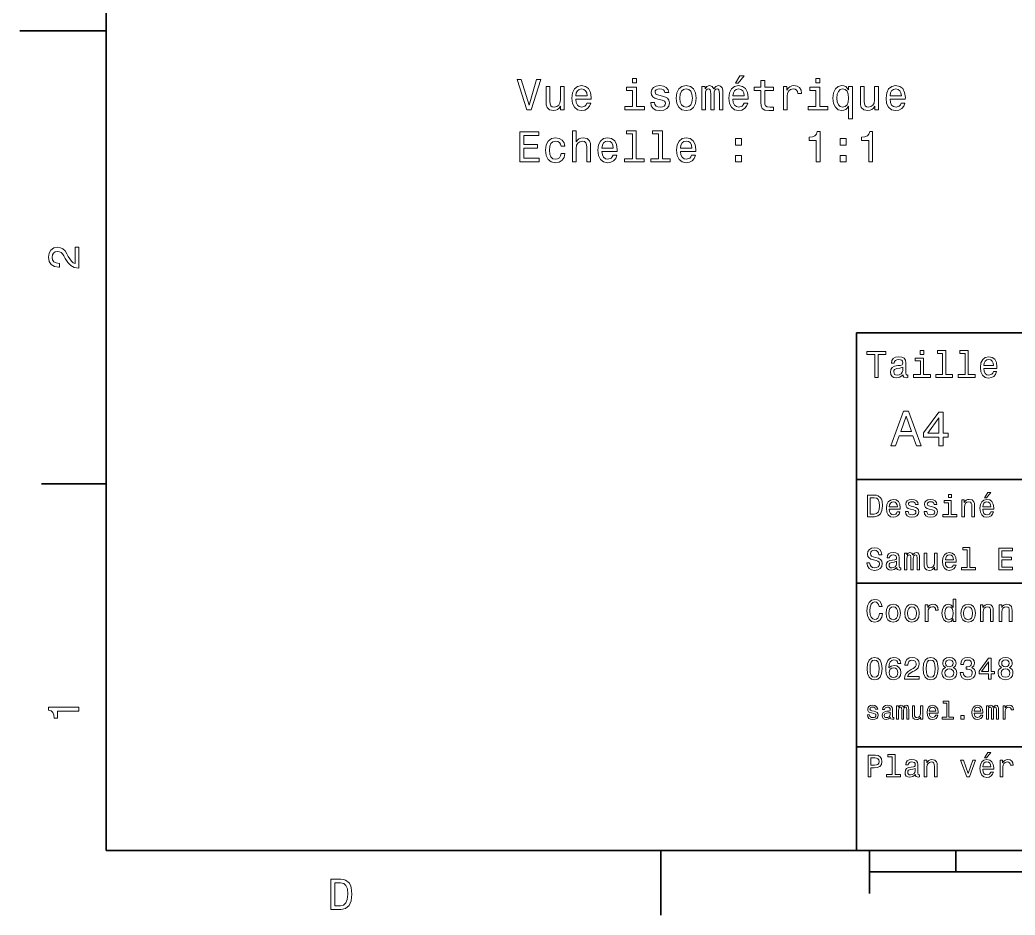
# Model space of a CAD drawing. Extents: x 0 to 297, y 0 to 210.
# Drawn here: x 0 to 115.4, y 2.5 to 106.3 of the extents above; entities that cross this region are included whole.
import ezdxf

# ---------------------------------------------------------------- set-up
doc = ezdxf.new("R2010")
doc.units = 0

msp = doc.modelspace()

# ---------------------------------------------------------------- linework, layer by layer
at = {"color": 7, "lineweight": 35}
for p, q in [((10, 200), (10, 10)), ((97, 10), (97, 70)), ((97, 70), (287, 70)), ((97, 53), (162, 53)), ((97, 41), (162, 41)), ((97, 22), (162, 22)), ((10, 10), (287, 10)), ((97, 10), (287, 10)), ((98.5, 7.5), (198.5, 7.5))]:
    msp.add_line(p, q, dxfattribs=at)
at = {"color": 7, "lineweight": 35, "ltscale": 0.25}
msp.add_line((10, 105), (0, 105), dxfattribs=at)
at = {"color": 7, "lineweight": 35, "ltscale": 0.1875}
for p, q in [((10, 52.5), (2.5, 52.5)), ((74.300003, 10), (74.300003, 2.5))]:
    msp.add_line(p, q, dxfattribs=at)
at = {"color": 7, "lineweight": 35, "ltscale": 0.125}
msp.add_line((98.5, 10), (98.5, 5), dxfattribs=at)
at = {"color": 7, "lineweight": 35, "ltscale": 0.0625}
msp.add_line((108.5, 10), (108.5, 7.5), dxfattribs=at)
at = {"color": 7, "lineweight": 13}
for points in [[(59.902119, 99.372528), (59.024597, 96.391983), (58.121857, 99.372528), (57.64275, 99.372528), (58.772434, 95.867485), (59.276756, 95.867485), (60.381226, 99.372528)], [(71.496498, 99.488525), (71.027481, 99.488525), (71.027481, 98.9842), (71.496498, 98.9842)], [(82.964798, 98.943855), (83.262344, 98.943855), (83.963356, 99.801201), (83.469116, 99.801201)], [(85.899956, 98.106682), (85.899956, 96.750053), (85.930214, 96.311287), (86.071426, 96.008698), (86.353844, 95.832184), (86.832954, 95.771667), (87.357452, 95.796883), (87.357452, 96.180168), (86.974167, 96.149902), (86.626183, 96.190254), (86.439583, 96.31633), (86.358887, 96.528145), (86.343758, 96.825699), (86.343758, 98.106682), (87.357452, 98.106682), (87.357452, 98.484917), (86.343758, 98.484917), (86.343758, 99.276711), (85.899956, 99.276711), (85.899956, 98.484917), (85.133385, 98.484917), (85.133385, 98.106682)], [(92.748657, 99.488525), (92.279633, 99.488525), (92.279633, 98.9842), (92.748657, 98.9842)], [(63.104568, 98.575699), (62.660763, 98.575699), (62.660763, 97.012299), (62.610329, 96.649185), (62.464077, 96.38694), (62.237133, 96.225555), (61.939583, 96.175125), (61.702549, 96.215469), (61.551254, 96.336502), (61.465519, 96.543274), (61.445347, 96.835785), (61.445347, 98.575699), (61.001541, 98.575699), (61.001541, 96.795441), (61.01667, 96.43737), (61.112492, 96.139816), (61.404999, 95.867485), (61.87402, 95.771667), (62.126183, 95.806969), (62.34304, 95.897743), (62.52964, 96.054085), (62.680935, 96.281029), (62.680935, 95.867485), (63.104568, 95.867485)], [(64.441025, 97.092987), (66.21624, 97.092987), (66.221283, 97.299759), (66.140587, 97.87973), (65.918686, 98.313454), (65.565659, 98.575699), (65.096642, 98.671516), (64.637711, 98.570656), (64.284683, 98.288231), (64.057739, 97.8293), (63.977047, 97.224113), (64.052696, 96.603798), (64.27964, 96.149902), (64.627625, 95.867485), (65.081512, 95.771667), (65.474884, 95.837227), (65.797653, 96.008698), (66.034683, 96.281029), (66.170853, 96.644142), (65.732086, 96.644142), (65.641312, 96.442413), (65.510185, 96.291115), (65.136986, 96.170082), (64.849525, 96.225555), (64.632668, 96.402069), (64.491455, 96.689529), (64.441025, 97.077858)], [(64.441025, 97.466187), (64.496498, 97.814171), (64.632668, 98.071373), (64.839439, 98.227715), (65.111771, 98.283188), (65.379059, 98.227715), (65.585838, 98.071373), (65.711914, 97.814171), (65.757309, 97.466187)], [(71.481369, 96.240685), (71.481369, 98.484917), (70.341599, 98.484917), (70.341599, 98.106682), (71.037567, 98.106682), (71.037567, 96.240685), (70.129784, 96.240685), (70.129784, 95.867485), (72.399239, 95.867485), (72.399239, 96.240685)], [(74.487137, 97.446014), (74.058456, 97.546883), (73.740738, 97.662872), (73.634827, 97.899902), (73.665085, 98.06633), (73.770996, 98.18737), (73.942459, 98.263016), (74.189583, 98.293274), (74.426613, 98.263016), (74.613213, 98.172241), (74.734253, 98.036072), (74.784683, 97.854515), (75.218399, 97.854515), (75.218399, 97.864601), (75.142754, 98.192413), (74.935982, 98.449615), (74.613213, 98.611), (74.189583, 98.671516), (73.76091, 98.611), (73.448227, 98.444572), (73.251541, 98.197456), (73.191025, 97.884773), (73.236412, 97.582184), (73.377625, 97.370369), (73.609612, 97.21907), (73.94751, 97.113159), (74.441742, 96.992126), (74.744339, 96.866043), (74.825027, 96.765182), (74.855286, 96.613884), (74.809898, 96.427284), (74.688858, 96.286072), (74.492172, 96.195297), (74.229927, 96.165039), (73.952553, 96.195297), (73.750824, 96.301201), (73.614655, 96.472672), (73.559174, 96.709702), (73.130501, 96.709702), (73.201111, 96.306244), (73.407883, 96.013741), (73.735687, 95.837227), (74.189583, 95.771667), (74.663643, 95.837227), (75.011627, 96.013741), (75.223442, 96.296158), (75.299088, 96.664314), (75.243614, 96.98204), (75.08728, 97.198898), (74.83007, 97.340111)], [(76.065659, 97.21907), (76.146355, 96.603798), (76.378342, 96.149902), (76.746498, 95.867485), (77.240738, 95.771667), (77.729927, 95.867485), (78.098083, 96.144859), (78.33007, 96.598755), (78.415802, 97.21907), (78.33007, 97.834343), (78.098083, 98.293274), (77.729927, 98.570656), (77.240738, 98.671516), (76.746498, 98.570656), (76.378342, 98.288231), (76.146355, 97.834343)], [(76.519554, 97.224113), (76.564941, 97.678001), (76.706154, 98.005814), (76.933098, 98.207542), (77.240738, 98.278145), (77.543327, 98.207542), (77.770271, 98.010857), (77.911484, 97.678001), (77.961914, 97.224113), (77.911484, 96.765182), (77.770271, 96.432327), (77.543327, 96.230598), (77.240738, 96.165039), (76.933098, 96.230598), (76.706154, 96.432327), (76.564941, 96.765182)], [(79.056297, 95.867485), (79.464798, 95.867485), (79.464798, 97.678001), (79.490013, 97.95034), (79.565666, 98.147026), (79.681656, 98.263016), (79.832954, 98.308411), (79.953995, 98.268059), (80.034683, 98.167198), (80.075027, 97.995728), (80.090157, 97.768784), (80.090157, 95.867485), (80.473442, 95.867485), (80.473442, 97.678001), (80.498657, 97.945297), (80.57431, 98.141983), (80.695343, 98.263016), (80.846642, 98.308411), (80.967682, 98.268059), (81.04837, 98.167198), (81.098801, 97.768784), (81.098801, 95.867485), (81.507309, 95.867485), (81.507309, 97.738525), (81.482086, 98.126854), (81.401398, 98.4244), (81.240013, 98.605957), (80.977768, 98.671516), (80.670128, 98.570656), (80.433098, 98.278145), (80.246498, 98.565613), (79.933823, 98.671516), (79.646355, 98.570656), (79.449669, 98.288231), (79.449669, 98.575699), (79.056297, 98.575699)], [(82.657166, 97.092987), (84.432373, 97.092987), (84.437424, 97.299759), (84.356728, 97.87973), (84.134827, 98.313454), (83.781799, 98.575699), (83.312782, 98.671516), (82.853851, 98.570656), (82.500824, 98.288231), (82.27388, 97.8293), (82.193184, 97.224113), (82.268829, 96.603798), (82.495773, 96.149902), (82.843765, 95.867485), (83.297653, 95.771667), (83.691025, 95.837227), (84.013794, 96.008698), (84.250824, 96.281029), (84.386986, 96.644142), (83.948227, 96.644142), (83.857452, 96.442413), (83.726326, 96.291115), (83.353127, 96.170082), (83.065659, 96.225555), (82.848801, 96.402069), (82.707596, 96.689529), (82.657166, 97.077858)], [(82.657166, 97.466187), (82.712639, 97.814171), (82.848801, 98.071373), (83.055573, 98.227715), (83.327911, 98.283188), (83.5952, 98.227715), (83.801971, 98.071373), (83.928055, 97.814171), (83.973442, 97.466187)], [(88.507301, 95.867485), (88.951111, 95.867485), (88.951111, 97.415756), (88.996498, 97.788956), (89.13266, 98.056244), (89.354568, 98.217628), (89.652115, 98.273102), (89.874023, 98.237801), (90.040443, 98.13694), (90.141312, 97.965469), (90.176613, 97.733482), (90.625458, 97.733482), (90.564941, 98.141983), (90.398514, 98.434486), (90.12114, 98.611), (89.742889, 98.671516), (89.485687, 98.631172), (89.263786, 98.530312), (89.067101, 98.358841), (88.910759, 98.126854), (88.910759, 98.575699), (88.507301, 98.575699)], [(92.733528, 96.240685), (92.733528, 98.484917), (91.593758, 98.484917), (91.593758, 98.106682), (92.289719, 98.106682), (92.289719, 96.240685), (91.381943, 96.240685), (91.381943, 95.867485), (93.651398, 95.867485), (93.651398, 96.240685)], [(96.077187, 98.157112), (95.920845, 98.384056), (95.744339, 98.545441), (95.53756, 98.636215), (95.300529, 98.671516), (94.871857, 98.570656), (94.539001, 98.288231), (94.322144, 97.834343), (94.24649, 97.224113), (94.322144, 96.608841), (94.539001, 96.154945), (94.871857, 95.867485), (95.300529, 95.771667), (95.53756, 95.801926), (95.739288, 95.887657), (95.915802, 96.043999), (96.077187, 96.281029), (96.077187, 94.818497), (96.520996, 94.818497), (96.520996, 98.575699), (96.077187, 98.575699)], [(94.700386, 97.224113), (94.745773, 97.672958), (94.886986, 98.000771), (95.098801, 98.202499), (95.376175, 98.273102), (95.668686, 98.202499), (95.890587, 98.005814), (96.021713, 97.678001), (96.072144, 97.224113), (96.021713, 96.765182), (95.890587, 96.43737), (95.668686, 96.235641), (95.376175, 96.170082), (95.098801, 96.235641), (94.886986, 96.43737), (94.745773, 96.770226)], [(99.536835, 98.575699), (99.093033, 98.575699), (99.093033, 97.012299), (99.042603, 96.649185), (98.896347, 96.38694), (98.669403, 96.225555), (98.371857, 96.175125), (98.134827, 96.215469), (97.983521, 96.336502), (97.897789, 96.543274), (97.877617, 96.835785), (97.877617, 98.575699), (97.433815, 98.575699), (97.433815, 96.795441), (97.448944, 96.43737), (97.544769, 96.139816), (97.837273, 95.867485), (98.30629, 95.771667), (98.558456, 95.806969), (98.775314, 95.897743), (98.961914, 96.054085), (99.113205, 96.281029), (99.113205, 95.867485), (99.536835, 95.867485)], [(100.873291, 97.092987), (102.648514, 97.092987), (102.653549, 97.299759), (102.572861, 97.87973), (102.35096, 98.313454), (101.997932, 98.575699), (101.528915, 98.671516), (101.069977, 98.570656), (100.716949, 98.288231), (100.490005, 97.8293), (100.409317, 97.224113), (100.48497, 96.603798), (100.711914, 96.149902), (101.059891, 95.867485), (101.513779, 95.771667), (101.907158, 95.837227), (102.229919, 96.008698), (102.466949, 96.281029), (102.603119, 96.644142), (102.16436, 96.644142), (102.073578, 96.442413), (101.942459, 96.291115), (101.56926, 96.170082), (101.281799, 96.225555), (101.064941, 96.402069), (100.923721, 96.689529), (100.873291, 97.077858)], [(100.873291, 97.466187), (100.928772, 97.814171), (101.064941, 98.071373), (101.271713, 98.227715), (101.544044, 98.283188), (101.81134, 98.227715), (102.018112, 98.071373), (102.144188, 97.814171), (102.189575, 97.466187)], [(57.965519, 89.820656), (60.18454, 89.820656), (60.18454, 90.244286), (58.429497, 90.244286), (58.429497, 91.429443), (59.992897, 91.429443), (59.992897, 91.84803), (58.429497, 91.84803), (58.429497, 92.897026), (60.144192, 92.897026), (60.144192, 93.320656), (57.965519, 93.320656)], [(62.741455, 91.631172), (63.180214, 91.631172), (63.089439, 92.03463), (62.872578, 92.352356), (62.534683, 92.549042), (62.095921, 92.624687), (61.611771, 92.523827), (61.243614, 92.241402), (61.011627, 91.782471), (60.930935, 91.167198), (61.006584, 90.556969), (61.233528, 90.103073), (61.591599, 89.820656), (62.080791, 89.724838), (62.514511, 89.800484), (62.852406, 90.012299), (63.084393, 90.345154), (63.185257, 90.788956), (62.761627, 90.788956), (62.685978, 90.506538), (62.544769, 90.294716), (62.34304, 90.163597), (62.095921, 90.123253), (61.788284, 90.188812), (61.566383, 90.390541), (61.430214, 90.718353), (61.384827, 91.182327), (61.430214, 91.636215), (61.571426, 91.964027), (61.79837, 92.165756), (62.095921, 92.236359), (62.35817, 92.190971), (62.554855, 92.074982), (62.685978, 91.883339)], [(64.052696, 89.820656), (64.496498, 89.820656), (64.496498, 91.384056), (64.541885, 91.742126), (64.688141, 92.004372), (64.915085, 92.165756), (65.217682, 92.226273), (65.459755, 92.175842), (65.611053, 92.039673), (65.686699, 91.812729), (65.711914, 91.510139), (65.711914, 89.820656), (66.155716, 89.820656), (66.155716, 91.600914), (66.135544, 91.958984), (66.044769, 92.256538), (65.747215, 92.52887), (65.283241, 92.624687), (65.031082, 92.589386), (64.814224, 92.493568), (64.632668, 92.34227), (64.496498, 92.135498), (64.496498, 93.441696), (64.052696, 93.441696)], [(67.477043, 91.046158), (69.252258, 91.046158), (69.257309, 91.25293), (69.176613, 91.832901), (68.954712, 92.266624), (68.601685, 92.52887), (68.132668, 92.624687), (67.673729, 92.523827), (67.320709, 92.241402), (67.093758, 91.782471), (67.013069, 91.177284), (67.088715, 90.556969), (67.315659, 90.103073), (67.663643, 89.820656), (68.117538, 89.724838), (68.51091, 89.790398), (68.833672, 89.961868), (69.070709, 90.2342), (69.206871, 90.597313), (68.768112, 90.597313), (68.677338, 90.395584), (68.546211, 90.244286), (68.173012, 90.123253), (67.885544, 90.178726), (67.668686, 90.35524), (67.527481, 90.6427), (67.477043, 91.031029)], [(71.007309, 93.068497), (71.007309, 90.193855), (70.094482, 90.193855), (70.094482, 89.820656), (72.358887, 89.820656), (72.358887, 90.193855), (71.451111, 90.193855), (71.451111, 93.441696), (70.31134, 93.441696), (70.31134, 93.068497)], [(74.043327, 93.068497), (74.043327, 90.193855), (73.130501, 90.193855), (73.130501, 89.820656), (75.394913, 89.820656), (75.394913, 90.193855), (74.487137, 90.193855), (74.487137, 93.441696), (73.347366, 93.441696), (73.347366, 93.068497)], [(76.585114, 91.046158), (78.360329, 91.046158), (78.365372, 91.25293), (78.284683, 91.832901), (78.062782, 92.266624), (77.709755, 92.52887), (77.240738, 92.624687), (76.781799, 92.523827), (76.428772, 92.241402), (76.201828, 91.782471), (76.12114, 91.177284), (76.196785, 90.556969), (76.423729, 90.103073), (76.771713, 89.820656), (77.225601, 89.724838), (77.618973, 89.790398), (77.941742, 89.961868), (78.178772, 90.2342), (78.314941, 90.597313), (77.876183, 90.597313), (77.7854, 90.395584), (77.654282, 90.244286), (77.281082, 90.123253), (76.993614, 90.178726), (76.776756, 90.35524), (76.635544, 90.6427), (76.585114, 91.031029)], [(82.964798, 91.777428), (83.660767, 91.777428), (83.660767, 92.52887), (82.964798, 92.52887)], [(92.33007, 89.820656), (92.789001, 89.820656), (92.789001, 93.345871), (92.44606, 93.345871), (92.355286, 93.038239), (92.173729, 92.831467), (91.896347, 92.710426), (91.513062, 92.670082), (91.513062, 92.312012), (92.33007, 92.312012)], [(95.108887, 91.777428), (95.804855, 91.777428), (95.804855, 92.52887), (95.108887, 92.52887)], [(98.402115, 89.820656), (98.861046, 89.820656), (98.861046, 93.345871), (98.518112, 93.345871), (98.42733, 93.038239), (98.245773, 92.831467), (97.968399, 92.710426), (97.585114, 92.670082), (97.585114, 92.312012), (98.402115, 92.312012)], [(67.477043, 91.419357), (67.532524, 91.767342), (67.668686, 92.024544), (67.875458, 92.180885), (68.147797, 92.236359), (68.415085, 92.180885), (68.621857, 92.024544), (68.74794, 91.767342), (68.793327, 91.419357)], [(76.585114, 91.419357), (76.640594, 91.767342), (76.776756, 92.024544), (76.983528, 92.180885), (77.255867, 92.236359), (77.523155, 92.180885), (77.729927, 92.024544), (77.85601, 91.767342), (77.901398, 91.419357)], [(82.964798, 89.820656), (83.660767, 89.820656), (83.660767, 90.572098), (82.964798, 90.572098)], [(95.108887, 89.820656), (95.804855, 89.820656), (95.804855, 90.572098), (95.108887, 90.572098)], [(6.833213, 77.519447), (6.833213, 79.925072), (6.399496, 79.925072), (6.399496, 78.023773), (6.162464, 78.129684), (5.965778, 78.311241), (5.607709, 78.871033), (5.456412, 79.168587), (5.239553, 79.501442), (4.987392, 79.738472), (4.689842, 79.874641), (4.351945, 79.925072), (3.928314, 79.839333), (3.595461, 79.602303), (3.383646, 79.239189), (3.307997, 78.770172), (3.393732, 78.286018), (3.630764, 77.91787), (4.009006, 77.680832), (4.508286, 77.600143), (4.578891, 77.600143), (4.578891, 78.059074), (4.538545, 78.059074), (4.195605, 78.104462), (3.943444, 78.240631), (3.782061, 78.457489), (3.726585, 78.744957), (3.777017, 79.03746), (3.903098, 79.254318), (4.099784, 79.395531), (4.346902, 79.445961), (4.578891, 79.41066), (4.775577, 79.314842), (4.947046, 79.153458), (5.098343, 78.931557), (5.259727, 78.634003), (5.572406, 78.139771), (5.90526, 77.791786), (6.308718, 77.585014), (6.818084, 77.519447)], [(99.102303, 64.837173), (99.5, 64.837173), (99.5, 67.47406), (100.407784, 67.47406), (100.407784, 67.837173), (98.190201, 67.837173), (98.190201, 67.47406), (99.102303, 67.47406)], [(102.387611, 65.139771), (102.387611, 65.126801), (102.409225, 64.979828), (102.47406, 64.876076), (102.746399, 64.793945), (102.958214, 64.828529), (102.958214, 65.122475), (102.867432, 65.109505), (102.746399, 65.165703), (102.724785, 65.338615), (102.724785, 66.540344), (102.672913, 66.84726), (102.521614, 67.0634), (102.257927, 67.193085), (101.886169, 67.240631), (101.523056, 67.188759), (101.255043, 67.041786), (101.086456, 66.812675), (101.030258, 66.510086), (101.030258, 66.484146), (101.371758, 66.484146), (101.402016, 66.665703), (101.497116, 66.795387), (101.65274, 66.873199), (101.873199, 66.903458), (102.085014, 66.881844), (102.236313, 66.817001), (102.327087, 66.704605), (102.357346, 66.548988), (102.340057, 66.367432), (102.270897, 66.276657), (102.097984, 66.233429), (101.773773, 66.198845), (101.402016, 66.121033), (101.138329, 65.982704), (100.982712, 65.766571), (100.935158, 65.446686), (100.978386, 65.161385), (101.112389, 64.949562), (101.328529, 64.815559), (101.626801, 64.768013), (102.028816, 64.858788)], [(104.773773, 65.157059), (104.773773, 67.080688), (103.796829, 67.080688), (103.796829, 66.756485), (104.393372, 66.756485), (104.393372, 65.157059), (103.615273, 65.157059), (103.615273, 64.837173), (105.560516, 64.837173), (105.560516, 65.157059)], [(104.786743, 67.940918), (104.384727, 67.940918), (104.384727, 67.508644), (104.786743, 67.508644)], [(106.969742, 67.621033), (106.969742, 65.157059), (106.187317, 65.157059), (106.187317, 64.837173), (108.128242, 64.837173), (108.128242, 65.157059), (107.350143, 65.157059), (107.350143, 67.940918), (106.373199, 67.940918), (106.373199, 67.621033)], [(109.572044, 67.621033), (109.572044, 65.157059), (108.789627, 65.157059), (108.789627, 64.837173), (110.730545, 64.837173), (110.730545, 65.157059), (109.952454, 65.157059), (109.952454, 67.940918), (108.975502, 67.940918), (108.975502, 67.621033)], [(111.750717, 65.887604), (113.272339, 65.887604), (113.276657, 66.064842), (113.207497, 66.561958), (113.017288, 66.933716), (112.714699, 67.158501), (112.312683, 67.240631), (111.919312, 67.154175), (111.616714, 66.912102), (111.422188, 66.51873), (111.353027, 66), (111.41787, 65.4683), (111.612396, 65.079247), (111.91066, 64.837173), (112.299713, 64.755043), (112.636887, 64.811234), (112.913544, 64.958214), (113.116714, 65.191643), (113.233429, 65.502876), (112.857346, 65.502876), (112.779541, 65.329971), (112.667145, 65.200287), (112.34726, 65.096542), (112.100868, 65.144089), (111.914986, 65.295387), (111.793945, 65.541786), (111.750717, 65.874634)], [(102.344383, 65.649857), (102.292511, 65.425072), (102.154182, 65.252159), (101.946686, 65.139771), (101.691643, 65.100861), (101.527374, 65.122475), (101.41066, 65.191643), (101.337173, 65.312675), (101.315559, 65.481262), (101.332855, 65.632561), (101.402016, 65.740631), (101.678673, 65.861671), (102.028816, 65.913544), (102.344383, 66.017288)], [(111.750717, 66.207489), (111.798271, 66.50576), (111.914986, 66.726219), (112.092216, 66.860229), (112.325653, 66.907776), (112.554756, 66.860229), (112.731987, 66.726219), (112.840057, 66.50576), (112.878967, 66.207489)], [(100.982712, 56.9049), (101.51297, 56.9049), (101.933716, 58.080692), (103.530258, 58.080692), (103.951012, 56.9049), (104.492798, 56.9049), (103.028816, 60.910664), (102.440926, 60.910664)], [(102.118156, 58.570606), (102.734871, 60.334293), (103.351585, 58.570606)], [(106.521614, 56.9049), (107.040344, 56.9049), (107.040344, 57.896255), (107.610954, 57.896255), (107.610954, 58.357349), (107.040344, 58.357349), (107.040344, 60.818443), (106.515854, 60.818443), (104.763687, 58.403458), (104.763687, 57.896255), (106.521614, 57.896255)], [(105.247841, 58.357349), (106.521614, 60.149857), (106.521614, 58.357349)], [(99.080688, 51.190563), (98.248558, 51.190563), (98.248558, 48.690563), (99.080688, 48.690563), (99.473343, 48.769814), (99.765129, 49.011169), (99.945244, 49.40382), (100.010086, 49.940563), (99.952446, 50.488113), (99.880402, 50.70425), (99.779541, 50.877163), (99.487755, 51.111313), (99.296829, 51.168949)], [(99.055473, 50.891571), (99.329254, 50.837536), (99.516571, 50.671829), (99.628242, 50.376442), (99.664268, 49.940563), (99.624641, 49.519093), (99.51297, 49.223705), (99.322044, 49.047192), (99.055473, 48.989555), (98.583572, 48.989555), (98.583572, 50.891571)], [(107.992798, 51.27702), (107.657784, 51.27702), (107.657784, 50.916786), (107.992798, 50.916786)], [(111.84726, 50.88797), (112.059799, 50.88797), (112.560516, 51.500362), (112.207489, 51.500362)], [(100.784584, 49.565922), (102.052597, 49.565922), (102.056198, 49.713619), (101.998558, 50.127884), (101.840057, 50.437683), (101.587898, 50.625), (101.252884, 50.693443), (100.925072, 50.621399), (100.672913, 50.41967), (100.510803, 50.091862), (100.453171, 49.659584), (100.507202, 49.216499), (100.669312, 48.892292), (100.91787, 48.690563), (101.242073, 48.62212), (101.523056, 48.668949), (101.753601, 48.791428), (101.922913, 48.98595), (102.020172, 49.245319), (101.706772, 49.245319), (101.64193, 49.101227), (101.548271, 48.993156), (101.2817, 48.9067), (101.07637, 48.946327), (100.921471, 49.072407), (100.820602, 49.27774), (100.784584, 49.555115)], [(100.784584, 49.832493), (100.824211, 50.081055), (100.921471, 50.264771), (101.069168, 50.376442), (101.263687, 50.416069), (101.454613, 50.376442), (101.602303, 50.264771), (101.69236, 50.081055), (101.724785, 49.832493)], [(103.623199, 49.818085), (103.317001, 49.890129), (103.090057, 49.972984), (103.014412, 50.142292), (103.036026, 50.261169), (103.111671, 50.347622), (103.234146, 50.401657), (103.41066, 50.423271), (103.579971, 50.401657), (103.713257, 50.336815), (103.799713, 50.239555), (103.835732, 50.109871), (104.145531, 50.109871), (104.145531, 50.117077), (104.091499, 50.351227), (103.943802, 50.534943), (103.713257, 50.650219), (103.41066, 50.693443), (103.104469, 50.650219), (102.881126, 50.531342), (102.740631, 50.354828), (102.697403, 50.131485), (102.729828, 49.915348), (102.830688, 49.76405), (102.996399, 49.655983), (103.237755, 49.580334), (103.590775, 49.493877), (103.806915, 49.40382), (103.864555, 49.331772), (103.886169, 49.223705), (103.853745, 49.09042), (103.767288, 48.989555), (103.626801, 48.924713), (103.439484, 48.903099), (103.241356, 48.924713), (103.09726, 49.000362), (103, 49.122841), (102.960373, 49.292149), (102.654175, 49.292149), (102.704613, 49.003963), (102.852303, 48.795029), (103.086456, 48.668949), (103.41066, 48.62212), (103.749283, 48.668949), (103.997841, 48.795029), (104.149139, 48.996758), (104.203171, 49.259727), (104.163544, 49.486671), (104.051872, 49.641571), (103.868156, 49.742435)], [(105.791786, 49.818085), (105.485588, 49.890129), (105.258644, 49.972984), (105.182999, 50.142292), (105.204613, 50.261169), (105.280258, 50.347622), (105.40274, 50.401657), (105.579254, 50.423271), (105.748558, 50.401657), (105.881844, 50.336815), (105.9683, 50.239555), (106.004326, 50.109871), (106.314117, 50.109871), (106.314117, 50.117077), (106.260086, 50.351227), (106.112396, 50.534943), (105.881844, 50.650219), (105.579254, 50.693443), (105.273056, 50.650219), (105.049713, 50.531342), (104.909225, 50.354828), (104.865997, 50.131485), (104.898415, 49.915348), (104.999283, 49.76405), (105.164986, 49.655983), (105.406342, 49.580334), (105.759369, 49.493877), (105.975502, 49.40382), (106.033142, 49.331772), (106.054756, 49.223705), (106.022339, 49.09042), (105.935883, 48.989555), (105.795387, 48.924713), (105.60807, 48.903099), (105.409943, 48.924713), (105.265854, 49.000362), (105.168587, 49.122841), (105.12896, 49.292149), (104.822769, 49.292149), (104.873199, 49.003963), (105.020897, 48.795029), (105.255043, 48.668949), (105.579254, 48.62212), (105.91787, 48.668949), (106.166428, 48.795029), (106.317726, 48.996758), (106.371758, 49.259727), (106.33213, 49.486671), (106.220459, 49.641571), (106.036743, 49.742435)], [(107.981987, 48.957134), (107.981987, 50.560158), (107.16787, 50.560158), (107.16787, 50.289986), (107.664986, 50.289986), (107.664986, 48.957134), (107.016571, 48.957134), (107.016571, 48.690563), (108.637611, 48.690563), (108.637611, 48.957134)], [(109.181557, 48.690563), (109.498558, 48.690563), (109.498558, 49.807278), (109.530983, 50.063042), (109.635445, 50.250362), (109.797546, 50.365635), (110.013687, 50.408863), (110.1866, 50.372841), (110.29467, 50.275578), (110.348701, 50.113472), (110.366714, 49.897335), (110.366714, 48.690563), (110.683716, 48.690563), (110.683716, 49.962177), (110.669312, 50.217941), (110.604469, 50.430477), (110.39193, 50.625), (110.060516, 50.693443), (109.876801, 50.668228), (109.721901, 50.599785), (109.588615, 50.484512), (109.484146, 50.329613), (109.484146, 50.625), (109.181557, 50.625)], [(111.627518, 49.565922), (112.895531, 49.565922), (112.899132, 49.713619), (112.841499, 50.127884), (112.682999, 50.437683), (112.430832, 50.625), (112.095825, 50.693443), (111.768013, 50.621399), (111.515854, 50.41967), (111.353745, 50.091862), (111.296112, 49.659584), (111.350143, 49.216499), (111.512245, 48.892292), (111.760803, 48.690563), (112.085014, 48.62212), (112.365997, 48.668949), (112.596542, 48.791428), (112.765854, 48.98595), (112.863113, 49.245319), (112.549713, 49.245319), (112.484871, 49.101227), (112.391212, 48.993156), (112.124641, 48.9067), (111.919312, 48.946327), (111.764412, 49.072407), (111.663544, 49.27774), (111.627518, 49.555115)], [(111.627518, 49.832493), (111.667145, 50.081055), (111.764412, 50.264771), (111.912102, 50.376442), (112.106628, 50.416069), (112.297546, 50.376442), (112.445244, 50.264771), (112.535301, 50.081055), (112.567726, 49.832493)], [(98.515129, 43.355907), (98.187317, 43.355907), (98.259369, 42.974064), (98.439484, 42.693085), (98.716858, 42.523773), (99.091499, 42.462536), (99.46254, 42.520172), (99.739914, 42.678673), (99.916428, 42.927231), (99.98127, 43.255043), (99.927231, 43.55043), (99.77594, 43.741352), (99.530983, 43.867435), (99.203171, 43.961094), (98.922188, 44.029537), (98.738472, 44.108788), (98.634003, 44.224064), (98.601585, 44.404179), (98.634003, 44.56628), (98.727669, 44.688759), (98.871758, 44.771614), (99.069885, 44.80043), (99.271614, 44.764408), (99.430115, 44.667145), (99.534584, 44.505043), (99.585014, 44.285301), (99.912827, 44.285301), (99.912827, 44.292507), (99.855186, 44.631123), (99.685883, 44.883286), (99.419312, 45.041786), (99.059074, 45.095821), (98.734871, 45.041786), (98.482712, 44.890488), (98.320602, 44.656338), (98.26297, 44.353745), (98.309799, 44.083572), (98.446686, 43.899857), (98.662827, 43.777378), (98.958214, 43.683716), (99.25, 43.600864), (99.469742, 43.521614), (99.603027, 43.406338), (99.649857, 43.219021), (99.606628, 43.028099), (99.494957, 42.884007), (99.325645, 42.793949), (99.105911, 42.765129), (98.860954, 42.804756), (98.67363, 42.920029), (98.554756, 43.107349)], [(109.811958, 44.850864), (109.811958, 42.79755), (109.159943, 42.79755), (109.159943, 42.530979), (110.777374, 42.530979), (110.777374, 42.79755), (110.12896, 42.79755), (110.12896, 45.117435), (109.314842, 45.117435), (109.314842, 44.850864)], [(113.507927, 42.530979), (115.092941, 42.530979), (115.092941, 42.833572), (113.83934, 42.833572), (113.83934, 43.680115), (114.956055, 43.680115), (114.956055, 43.979107), (113.83934, 43.979107), (113.83934, 44.728386), (115.064117, 44.728386), (115.064117, 45.030979), (113.507927, 45.030979)], [(101.656342, 42.783142), (101.656342, 42.772335), (101.674355, 42.649857), (101.728386, 42.5634), (101.95533, 42.494957), (102.131844, 42.523773), (102.131844, 42.76873), (102.056198, 42.757923), (101.95533, 42.804756), (101.937317, 42.948845), (101.937317, 43.950287), (101.894089, 44.206051), (101.768013, 44.386166), (101.548271, 44.494236), (101.238472, 44.533859), (100.935883, 44.490635), (100.71254, 44.368156), (100.572044, 44.177231), (100.525215, 43.925072), (100.525215, 43.903458), (100.809799, 43.903458), (100.835014, 44.054756), (100.914268, 44.162823), (101.043945, 44.227665), (101.227669, 44.25288), (101.404175, 44.234871), (101.530258, 44.180836), (101.605911, 44.087173), (101.631126, 43.957493), (101.616714, 43.806194), (101.559074, 43.730545), (101.414986, 43.694523), (101.144814, 43.665707), (100.835014, 43.600864), (100.615273, 43.485592), (100.485588, 43.305473), (100.445969, 43.038906), (100.481987, 42.801151), (100.593658, 42.624638), (100.773773, 42.512966), (101.022331, 42.473343), (101.357346, 42.548992)], [(102.549713, 42.530979), (102.841499, 42.530979), (102.841499, 43.824207), (102.859512, 44.01873), (102.913544, 44.159222), (102.996399, 44.242073), (103.104469, 44.274494), (103.190926, 44.245678), (103.248558, 44.17363), (103.277374, 44.051151), (103.288185, 43.88905), (103.288185, 42.530979), (103.561958, 42.530979), (103.561958, 43.824207), (103.579971, 44.015129), (103.634003, 44.155621), (103.720459, 44.242073), (103.828529, 44.274494), (103.914986, 44.245678), (103.972626, 44.17363), (104.008644, 43.88905), (104.008644, 42.530979), (104.30043, 42.530979), (104.30043, 43.867435), (104.282417, 44.144814), (104.224785, 44.357349), (104.109512, 44.48703), (103.922188, 44.533859), (103.702454, 44.461815), (103.533142, 44.25288), (103.399857, 44.458214), (103.176514, 44.533859), (102.971184, 44.461815), (102.830688, 44.260086), (102.830688, 44.465416), (102.549713, 44.465416)], [(106.335739, 44.465416), (106.01873, 44.465416), (106.01873, 43.348701), (105.982712, 43.089336), (105.878242, 42.902016), (105.716141, 42.786743), (105.503601, 42.750721), (105.334297, 42.779537), (105.226227, 42.865993), (105.164986, 43.013687), (105.150574, 43.222622), (105.150574, 44.465416), (104.833572, 44.465416), (104.833572, 43.193802), (104.844383, 42.938038), (104.912827, 42.725502), (105.121758, 42.530979), (105.456772, 42.462536), (105.636887, 42.487751), (105.791786, 42.552593), (105.925072, 42.664265), (106.033142, 42.826366), (106.033142, 42.530979), (106.335739, 42.530979)], [(107.290344, 43.406338), (108.558357, 43.406338), (108.561958, 43.554035), (108.504326, 43.9683), (108.345825, 44.278099), (108.093658, 44.465416), (107.758644, 44.533859), (107.430832, 44.461815), (107.178673, 44.260086), (107.016571, 43.932278), (106.958931, 43.5), (107.01297, 43.056915), (107.175072, 42.732708), (107.42363, 42.530979), (107.747841, 42.462536), (108.028816, 42.509365), (108.259369, 42.631844), (108.428673, 42.826366), (108.52594, 43.085735), (108.21254, 43.085735), (108.147697, 42.941643), (108.054031, 42.833572), (107.78746, 42.747116), (107.58213, 42.786743), (107.427231, 42.912823), (107.32637, 43.118156), (107.290344, 43.395531)], [(107.290344, 43.672909), (107.329971, 43.921471), (107.427231, 44.105186), (107.574928, 44.216858), (107.769455, 44.256485), (107.960373, 44.216858), (108.10807, 44.105186), (108.198128, 43.921471), (108.230545, 43.672909)], [(101.620316, 43.208214), (101.577087, 43.020893), (101.461815, 42.876801), (101.288902, 42.783142), (101.07637, 42.750721), (100.939484, 42.76873), (100.842216, 42.826366), (100.780983, 42.927231), (100.76297, 43.067722), (100.777374, 43.193802), (100.835014, 43.283859), (101.065559, 43.384727), (101.357346, 43.427952), (101.620316, 43.514408)], [(99.66787, 37.460373), (99.595818, 37.15778), (99.476944, 36.941643), (99.311241, 36.808357), (99.116714, 36.765129), (98.882568, 36.829971), (98.698845, 37.024494), (98.57637, 37.341499), (98.536743, 37.780979), (98.57637, 38.216858), (98.695244, 38.537464), (98.87896, 38.731987), (99.116714, 38.80043), (99.289627, 38.764408), (99.437317, 38.663544), (99.552597, 38.501442), (99.631844, 38.278099), (99.97406, 38.278099), (99.865997, 38.620316), (99.678673, 38.879681), (99.422913, 39.041786), (99.116714, 39.099422), (98.734871, 39.009365), (98.443085, 38.757202), (98.25576, 38.342937), (98.190926, 37.780979), (98.25576, 37.219021), (98.443085, 36.804756), (98.734871, 36.548992), (99.116714, 36.462536), (99.451729, 36.530979), (99.721901, 36.721901), (99.912827, 37.035301), (100.013687, 37.460373)], [(100.413544, 37.496399), (100.471184, 37.056915), (100.636887, 36.732708), (100.899857, 36.530979), (101.252884, 36.462536), (101.602303, 36.530979), (101.865273, 36.729107), (102.030983, 37.053314), (102.092216, 37.496399), (102.030983, 37.935879), (101.865273, 38.263687), (101.602303, 38.461815), (101.252884, 38.533859), (100.899857, 38.461815), (100.636887, 38.260086), (100.471184, 37.935879)], [(100.737755, 37.5), (100.770172, 37.824207), (100.87104, 38.058357), (101.033142, 38.20245), (101.252884, 38.25288), (101.469017, 38.20245), (101.631126, 38.061958), (101.731987, 37.824207), (101.768013, 37.5), (101.731987, 37.172188), (101.631126, 36.934437), (101.469017, 36.790344), (101.252884, 36.743515), (101.033142, 36.790344), (100.87104, 36.934437), (100.770172, 37.172188)], [(102.58213, 37.496399), (102.639771, 37.056915), (102.805473, 36.732708), (103.068443, 36.530979), (103.421471, 36.462536), (103.770897, 36.530979), (104.033859, 36.729107), (104.19957, 37.053314), (104.260803, 37.496399), (104.19957, 37.935879), (104.033859, 38.263687), (103.770897, 38.461815), (103.421471, 38.533859), (103.068443, 38.461815), (102.805473, 38.260086), (102.639771, 37.935879)], [(102.906342, 37.5), (102.938759, 37.824207), (103.039627, 38.058357), (103.201729, 38.20245), (103.421471, 38.25288), (103.637611, 38.20245), (103.799713, 38.061958), (103.900574, 37.824207), (103.9366, 37.5), (103.900574, 37.172188), (103.799713, 36.934437), (103.637611, 36.790344), (103.421471, 36.743515), (103.201729, 36.790344), (103.039627, 36.934437), (102.938759, 37.172188)], [(104.963257, 36.530979), (105.280258, 36.530979), (105.280258, 37.636887), (105.312683, 37.903458), (105.409943, 38.094379), (105.568443, 38.209652), (105.780983, 38.249279), (105.939484, 38.224064), (106.058357, 38.152016), (106.130402, 38.029537), (106.155617, 37.863831), (106.476227, 37.863831), (106.432999, 38.155621), (106.314117, 38.364552), (106.115997, 38.490635), (105.845825, 38.533859), (105.662102, 38.505043), (105.503601, 38.432995), (105.363113, 38.310516), (105.251442, 38.144814), (105.251442, 38.465416), (104.963257, 38.465416)], [(108.201729, 36.829971), (108.201729, 36.530979), (108.51873, 36.530979), (108.51873, 39.117435), (108.20533, 39.117435), (108.20533, 38.170029), (107.963974, 38.443802), (107.816284, 38.508644), (107.646973, 38.533859), (107.340775, 38.461815), (107.103027, 38.260086), (106.948128, 37.935879), (106.894089, 37.5), (106.948128, 37.064121), (107.103027, 36.736309), (107.340775, 36.530979), (107.646973, 36.462536), (107.816284, 36.487751), (107.967575, 36.552593)], [(107.701012, 38.249279), (107.909943, 38.198845), (108.068443, 38.058357), (108.162102, 37.824207), (108.198128, 37.5), (108.162102, 37.172188), (108.068443, 36.938038), (107.909943, 36.793949), (107.701012, 36.747116), (107.502884, 36.793949), (107.351585, 36.938038), (107.250717, 37.175793), (107.2183, 37.5), (107.250717, 37.820606), (107.351585, 38.054756), (107.502884, 38.198845)], [(109.087898, 37.496399), (109.145531, 37.056915), (109.311241, 36.732708), (109.574203, 36.530979), (109.927231, 36.462536), (110.276657, 36.530979), (110.539627, 36.729107), (110.70533, 37.053314), (110.766571, 37.496399), (110.70533, 37.935879), (110.539627, 38.263687), (110.276657, 38.461815), (109.927231, 38.533859), (109.574203, 38.461815), (109.311241, 38.260086), (109.145531, 37.935879)], [(109.412102, 37.5), (109.444527, 37.824207), (109.545387, 38.058357), (109.707489, 38.20245), (109.927231, 38.25288), (110.143372, 38.20245), (110.305473, 38.061958), (110.406342, 37.824207), (110.44236, 37.5), (110.406342, 37.172188), (110.305473, 36.934437), (110.143372, 36.790344), (109.927231, 36.743515), (109.707489, 36.790344), (109.545387, 36.934437), (109.444527, 37.172188)], [(111.350143, 36.530979), (111.667145, 36.530979), (111.667145, 37.647694), (111.69957, 37.903458), (111.804031, 38.090778), (111.966141, 38.206051), (112.182274, 38.249279), (112.355186, 38.213257), (112.463257, 38.115993), (112.517288, 37.953888), (112.535301, 37.737751), (112.535301, 36.530979), (112.852303, 36.530979), (112.852303, 37.802593), (112.837898, 38.058357), (112.773056, 38.270893), (112.560516, 38.465416), (112.229103, 38.533859), (112.045387, 38.508644), (111.890488, 38.440201), (111.757202, 38.324928), (111.65274, 38.170029), (111.65274, 38.465416), (111.350143, 38.465416)], [(113.51873, 36.530979), (113.835732, 36.530979), (113.835732, 37.647694), (113.868156, 37.903458), (113.972626, 38.090778), (114.134727, 38.206051), (114.350861, 38.249279), (114.523773, 38.213257), (114.631844, 38.115993), (114.685883, 37.953888), (114.703888, 37.737751), (114.703888, 36.530979), (115.020889, 36.530979), (115.020889, 37.802593), (115.006485, 38.058357), (114.941643, 38.270893), (114.729111, 38.465416), (114.39769, 38.533859), (114.213974, 38.508644), (114.059082, 38.440201), (113.925789, 38.324928), (113.821327, 38.170029), (113.821327, 38.465416), (113.51873, 38.465416)], [(98.216141, 31.071325), (98.270172, 30.505762), (98.439484, 30.102304), (98.709656, 29.857347), (99.084297, 29.778097), (99.45533, 29.857347), (99.725502, 30.102304), (99.891212, 30.505762), (99.948845, 31.071325), (99.891212, 31.633286), (99.822769, 31.856628), (99.725502, 32.040344), (99.45533, 32.285301), (99.084297, 32.368156), (98.709656, 32.285301), (98.439484, 32.036743), (98.270172, 31.633286)], [(102.117432, 31.676512), (102.048988, 31.9683), (101.890488, 32.184437), (101.645531, 32.321323), (101.328529, 32.368156), (101.115997, 32.342937), (100.932274, 32.274494), (100.770172, 32.162823), (100.633286, 32.004322), (100.525215, 31.806194), (100.445969, 31.56484), (100.395531, 31.280258), (100.381126, 30.959654), (100.438759, 30.448126), (100.615273, 30.077089), (100.899857, 29.853746), (101.288902, 29.778097), (101.638329, 29.842939), (101.9049, 30.012247), (102.077812, 30.278818), (102.139046, 30.617435), (102.077812, 30.959654), (101.912102, 31.222622), (101.656342, 31.388329), (101.33934, 31.445965), (100.997116, 31.373919), (100.741356, 31.168587), (100.795387, 31.56484), (100.91066, 31.849422), (101.087173, 32.01873), (101.33213, 32.076366), (101.512245, 32.04755), (101.649132, 31.971901), (101.739197, 31.845821), (101.786026, 31.676512)], [(102.542511, 29.850143), (104.260803, 29.850143), (104.260803, 30.159943), (102.90274, 30.159943), (102.978386, 30.32925), (103.10807, 30.46974), (103.507927, 30.725504), (103.720459, 30.833572), (103.958214, 30.988472), (104.127518, 31.168587), (104.224785, 31.381123), (104.260803, 31.622478), (104.19957, 31.925072), (104.030258, 32.162823), (103.770897, 32.314121), (103.435883, 32.368156), (103.090057, 32.306915), (102.827087, 32.137608), (102.657784, 31.867435), (102.600143, 31.510807), (102.600143, 31.460375), (102.927956, 31.460375), (102.927956, 31.489193), (102.960373, 31.73415), (103.05764, 31.914265), (103.21254, 32.029537), (103.41787, 32.069164), (103.626801, 32.033142), (103.7817, 31.943083), (103.882568, 31.802593), (103.918587, 31.62608), (103.893372, 31.460375), (103.824928, 31.319883), (103.709656, 31.197405), (103.551155, 31.089336), (103.338615, 30.974062), (102.985588, 30.750719), (102.73703, 30.512968), (102.58934, 30.224783), (102.542511, 29.86095)], [(104.721901, 31.071325), (104.77594, 30.505762), (104.945244, 30.102304), (105.215416, 29.857347), (105.590057, 29.778097), (105.961098, 29.857347), (106.23127, 30.102304), (106.396973, 30.505762), (106.454613, 31.071325), (106.396973, 31.633286), (106.328529, 31.856628), (106.23127, 32.040344), (105.961098, 32.285301), (105.590057, 32.368156), (105.215416, 32.285301), (104.945244, 32.036743), (104.77594, 31.633286)], [(107.311958, 31.197405), (107.128242, 31.09654), (107.002159, 30.956051), (106.922913, 30.779539), (106.897697, 30.567001), (106.95533, 30.246397), (107.12104, 29.997837), (107.391212, 29.839336), (107.758644, 29.778097), (108.122482, 29.839336), (108.392654, 29.997837), (108.558357, 30.246397), (108.619598, 30.567001), (108.590775, 30.779539), (108.515129, 30.956051), (108.385445, 31.09654), (108.20533, 31.197405), (108.349426, 31.283861), (108.450287, 31.402737), (108.511528, 31.546829), (108.533142, 31.723343), (108.475502, 31.979107), (108.324203, 32.184437), (108.079254, 32.317722), (107.758644, 32.368156), (107.434441, 32.317722), (107.189484, 32.184437), (107.034584, 31.979107), (106.980545, 31.723343), (106.998558, 31.546829), (107.059799, 31.402737)], [(109.019455, 30.635447), (109.019455, 30.610229), (109.077087, 30.264408), (109.246399, 30.005043), (109.51297, 29.839336), (109.865997, 29.778097), (110.240631, 29.839336), (110.521614, 29.997837), (110.701729, 30.25), (110.766571, 30.574207), (110.737755, 30.786743), (110.658501, 30.959654), (110.528816, 31.092939), (110.355911, 31.190201), (110.590057, 31.384726), (110.672913, 31.694523), (110.618874, 31.975504), (110.463974, 32.188038), (110.211815, 32.321323), (109.865997, 32.368156), (109.541786, 32.310516), (109.293228, 32.152016), (109.131126, 31.899855), (109.077087, 31.56484), (109.077087, 31.539625), (109.397697, 31.539625), (109.426514, 31.770172), (109.520172, 31.935879), (109.671471, 32.036743), (109.884003, 32.072765), (110.071327, 32.043949), (110.208214, 31.9683), (110.291069, 31.845821), (110.323486, 31.680115), (110.291069, 31.503601), (110.204613, 31.384726), (110.053314, 31.312679), (109.847984, 31.291065), (109.707489, 31.294668), (109.707489, 31.010086), (109.884003, 31.01729), (110.110947, 30.984869), (110.280258, 30.898415), (110.381126, 30.757925), (110.417145, 30.574207), (110.377518, 30.365273), (110.273056, 30.210375), (110.107346, 30.113111), (109.887604, 30.08069), (109.66066, 30.116714), (109.494957, 30.224783), (109.390488, 30.397694), (109.350861, 30.635447)], [(113.817726, 31.197405), (113.634003, 31.09654), (113.507927, 30.956051), (113.428673, 30.779539), (113.403458, 30.567001), (113.461098, 30.246397), (113.626801, 29.997837), (113.896973, 29.839336), (114.264404, 29.778097), (114.628242, 29.839336), (114.898415, 29.997837), (115.064117, 30.246397), (115.125359, 30.567001), (115.096542, 30.779539), (115.020889, 30.956051), (114.891212, 31.09654), (114.71109, 31.197405), (114.855186, 31.283861), (114.956055, 31.402737), (115.017288, 31.546829), (115.038902, 31.723343), (114.98127, 31.979107), (114.829971, 32.184437), (114.585014, 32.317722), (114.264404, 32.368156), (113.940201, 32.317722), (113.695244, 32.184437), (113.540344, 31.979107), (113.486313, 31.723343), (113.504318, 31.546829), (113.565559, 31.402737)], [(98.561958, 31.071325), (98.590775, 31.507204), (98.680832, 31.820604), (98.842941, 32.004322), (99.084297, 32.069164), (99.322044, 32.004322), (99.484146, 31.820604), (99.574211, 31.507204), (99.603027, 31.071325), (99.574211, 30.631844), (99.484146, 30.318443), (99.322044, 30.134726), (99.084297, 30.073486), (98.842941, 30.134726), (98.680832, 30.318443), (98.590775, 30.631844)], [(105.067726, 31.071325), (105.096542, 31.507204), (105.1866, 31.820604), (105.348701, 32.004322), (105.590057, 32.069164), (105.827812, 32.004322), (105.989914, 31.820604), (106.079971, 31.507204), (106.108788, 31.071325), (106.079971, 30.631844), (105.989914, 30.318443), (105.827812, 30.134726), (105.590057, 30.073486), (105.348701, 30.134726), (105.1866, 30.318443), (105.096542, 30.631844)], [(107.322769, 31.694523), (107.351585, 31.853025), (107.438042, 31.975504), (107.574928, 32.051151), (107.758644, 32.079971), (107.938759, 32.051151), (108.075645, 31.975504), (108.162102, 31.853025), (108.194527, 31.694523), (108.162102, 31.532419), (108.075645, 31.40634), (107.938759, 31.323486), (107.758644, 31.298271), (107.574928, 31.327089), (107.438042, 31.40634), (107.351585, 31.532419)], [(112.293945, 29.850143), (112.618156, 29.850143), (112.618156, 30.46974), (112.974785, 30.46974), (112.974785, 30.757925), (112.618156, 30.757925), (112.618156, 32.296108), (112.290344, 32.296108), (111.195244, 30.786743), (111.195244, 30.46974), (112.293945, 30.46974)], [(111.497841, 30.757925), (112.293945, 31.878241), (112.293945, 30.757925)], [(113.828529, 31.694523), (113.857346, 31.853025), (113.943802, 31.975504), (114.080688, 32.051151), (114.264404, 32.079971), (114.444527, 32.051151), (114.581413, 31.975504), (114.66787, 31.853025), (114.700287, 31.694523), (114.66787, 31.532419), (114.581413, 31.40634), (114.444527, 31.323486), (114.264404, 31.298271), (114.080688, 31.327089), (113.943802, 31.40634), (113.857346, 31.532419)], [(101.789627, 30.613832), (101.75, 30.386887), (101.649132, 30.213976), (101.48703, 30.098703), (101.285301, 30.062679), (101.072769, 30.098703), (100.91066, 30.210375), (100.806198, 30.383286), (100.773773, 30.610229), (100.809799, 30.833572), (100.91066, 31.002882), (101.07637, 31.11095), (101.299713, 31.150576), (101.49424, 31.11095), (101.649132, 31.006483), (101.75, 30.837175)], [(107.243515, 30.574207), (107.27594, 30.765129), (107.380402, 30.909222), (107.542511, 31.002882), (107.758644, 31.035301), (107.971184, 31.002882), (108.133286, 30.909222), (108.237755, 30.765129), (108.273773, 30.574207), (108.237755, 30.368876), (108.133286, 30.213976), (107.971184, 30.113111), (107.758644, 30.08069), (107.542511, 30.113111), (107.380402, 30.213976), (107.27594, 30.368876)], [(113.749283, 30.574207), (113.7817, 30.765129), (113.886169, 30.909222), (114.048271, 31.002882), (114.264404, 31.035301), (114.476944, 31.002882), (114.639046, 30.909222), (114.743515, 30.765129), (114.779541, 30.574207), (114.743515, 30.368876), (114.639046, 30.213976), (114.476944, 30.113111), (114.264404, 30.08069), (114.048271, 30.113111), (113.886169, 30.213976), (113.7817, 30.368876)], [(6.833213, 26.159222), (6.833213, 26.618156), (3.307997, 26.618156), (3.307997, 26.275217), (3.615634, 26.184439), (3.822406, 26.002882), (3.943444, 25.725506), (3.98379, 25.34222), (4.341859, 25.34222), (4.341859, 26.159222)], [(99.028816, 26.126802), (98.783859, 26.184439), (98.602303, 26.250721), (98.541786, 26.386168), (98.559074, 26.48127), (98.619598, 26.550434), (98.717583, 26.59366), (98.858788, 26.610952), (98.99424, 26.59366), (99.100868, 26.541788), (99.170029, 26.463978), (99.198845, 26.360231), (99.446686, 26.360231), (99.446686, 26.365995), (99.403458, 26.553314), (99.285301, 26.700289), (99.100868, 26.792507), (98.858788, 26.827091), (98.613831, 26.792507), (98.435158, 26.697407), (98.322769, 26.556196), (98.288185, 26.377523), (98.314117, 26.204613), (98.394814, 26.083574), (98.527374, 25.99712), (98.720459, 25.9366), (99.002884, 25.867435), (99.175789, 25.795389), (99.221901, 25.737753), (99.239197, 25.651299), (99.213257, 25.54467), (99.144089, 25.463978), (99.0317, 25.412106), (98.881844, 25.394814), (98.723343, 25.412106), (98.60807, 25.472624), (98.530258, 25.570606), (98.498558, 25.706053), (98.253601, 25.706053), (98.293945, 25.475506), (98.412102, 25.308359), (98.599426, 25.207495), (98.858788, 25.170031), (99.129684, 25.207495), (99.328529, 25.308359), (99.44957, 25.469742), (99.492798, 25.680117), (99.461098, 25.861673), (99.371758, 25.985592), (99.224785, 26.066284)], [(100.925072, 25.426514), (100.925072, 25.417868), (100.939484, 25.319885), (100.982712, 25.250721), (101.164268, 25.195967), (101.305473, 25.219021), (101.305473, 25.414986), (101.244957, 25.406342), (101.164268, 25.443806), (101.149857, 25.559078), (101.149857, 26.360231), (101.115273, 26.564842), (101.014412, 26.708935), (100.838615, 26.795389), (100.590775, 26.827091), (100.348701, 26.792507), (100.170029, 26.694525), (100.05764, 26.541788), (100.020172, 26.340059), (100.020172, 26.322767), (100.247841, 26.322767), (100.268013, 26.443806), (100.331413, 26.53026), (100.435158, 26.582134), (100.58213, 26.602306), (100.723343, 26.587896), (100.824211, 26.54467), (100.884727, 26.469742), (100.9049, 26.365995), (100.893372, 26.244957), (100.84726, 26.184439), (100.731987, 26.155621), (100.515854, 26.132566), (100.268013, 26.080692), (100.092216, 25.988474), (99.988472, 25.844381), (99.956772, 25.631124), (99.985588, 25.440924), (100.074928, 25.299713), (100.219017, 25.210375), (100.41787, 25.178675), (100.685883, 25.239195)], [(101.639771, 25.224785), (101.873199, 25.224785), (101.873199, 26.259367), (101.887611, 26.414986), (101.930832, 26.527378), (101.997116, 26.59366), (102.083572, 26.619598), (102.15274, 26.596542), (102.198845, 26.538906), (102.221901, 26.440924), (102.230545, 26.311241), (102.230545, 25.224785), (102.44957, 25.224785), (102.44957, 26.259367), (102.463974, 26.412106), (102.507202, 26.524496), (102.57637, 26.59366), (102.662827, 26.619598), (102.731987, 26.596542), (102.778099, 26.538906), (102.806915, 26.311241), (102.806915, 25.224785), (103.040344, 25.224785), (103.040344, 26.293949), (103.02594, 26.515852), (102.979828, 26.685881), (102.887611, 26.789627), (102.737755, 26.827091), (102.561958, 26.769453), (102.426514, 26.602306), (102.319885, 26.766571), (102.141212, 26.827091), (101.976944, 26.769453), (101.864555, 26.60807), (101.864555, 26.772335), (101.639771, 26.772335)], [(104.668587, 26.772335), (104.414986, 26.772335), (104.414986, 25.878963), (104.386169, 25.671471), (104.302597, 25.521614), (104.172913, 25.429396), (104.002884, 25.400578), (103.867432, 25.423632), (103.780983, 25.492796), (103.731987, 25.610952), (103.720459, 25.778099), (103.720459, 26.772335), (103.466858, 26.772335), (103.466858, 25.755045), (103.475502, 25.550434), (103.530258, 25.380404), (103.697403, 25.224785), (103.965416, 25.170031), (104.109512, 25.190203), (104.233429, 25.242075), (104.340057, 25.331413), (104.426514, 25.461096), (104.426514, 25.224785), (104.668587, 25.224785)], [(105.432274, 25.925074), (106.446686, 25.925074), (106.44957, 26.043228), (106.403458, 26.374641), (106.276657, 26.622478), (106.074928, 26.772335), (105.806915, 26.827091), (105.54467, 26.769453), (105.342941, 26.60807), (105.213257, 26.345821), (105.167145, 26), (105.210373, 25.645535), (105.340057, 25.386168), (105.538902, 25.224785), (105.798271, 25.170031), (106.023056, 25.207495), (106.207489, 25.305477), (106.342941, 25.461096), (106.420746, 25.668589), (106.170029, 25.668589), (106.118156, 25.553314), (106.043228, 25.46686), (105.829971, 25.397696), (105.665703, 25.429396), (105.541786, 25.53026), (105.461098, 25.694525), (105.432274, 25.916428)], [(105.432274, 26.138329), (105.463974, 26.337177), (105.541786, 26.48415), (105.659943, 26.573488), (105.815559, 26.605188), (105.9683, 26.573488), (106.086456, 26.48415), (106.158501, 26.337177), (106.184441, 26.138329)], [(107.44957, 27.080692), (107.44957, 25.438042), (106.927956, 25.438042), (106.927956, 25.224785), (108.221901, 25.224785), (108.221901, 25.438042), (107.703171, 25.438042), (107.703171, 27.293949), (107.051872, 27.293949), (107.051872, 27.080692)], [(110.636887, 25.925074), (111.651299, 25.925074), (111.654175, 26.043228), (111.60807, 26.374641), (111.48127, 26.622478), (111.279541, 26.772335), (111.011528, 26.827091), (110.749283, 26.769453), (110.547546, 26.60807), (110.41787, 26.345821), (110.371758, 26), (110.414986, 25.645535), (110.54467, 25.386168), (110.743515, 25.224785), (111.002884, 25.170031), (111.227661, 25.207495), (111.412102, 25.305477), (111.547546, 25.461096), (111.625359, 25.668589), (111.374641, 25.668589), (111.322769, 25.553314), (111.247841, 25.46686), (111.034584, 25.397696), (110.870316, 25.429396), (110.746399, 25.53026), (110.665703, 25.694525), (110.636887, 25.916428)], [(110.636887, 26.138329), (110.668587, 26.337177), (110.746399, 26.48415), (110.864555, 26.573488), (111.020172, 26.605188), (111.172913, 26.573488), (111.291061, 26.48415), (111.363113, 26.337177), (111.389046, 26.138329)], [(112.048988, 25.224785), (112.282417, 25.224785), (112.282417, 26.259367), (112.296829, 26.414986), (112.340057, 26.527378), (112.406342, 26.59366), (112.492798, 26.619598), (112.561958, 26.596542), (112.60807, 26.538906), (112.631119, 26.440924), (112.639771, 26.311241), (112.639771, 25.224785), (112.858788, 25.224785), (112.858788, 26.259367), (112.873199, 26.412106), (112.916428, 26.524496), (112.985588, 26.59366), (113.072044, 26.619598), (113.141212, 26.596542), (113.187317, 26.538906), (113.216141, 26.311241), (113.216141, 25.224785), (113.44957, 25.224785), (113.44957, 26.293949), (113.435158, 26.515852), (113.389046, 26.685881), (113.296829, 26.789627), (113.146973, 26.827091), (112.971184, 26.769453), (112.835732, 26.602306), (112.729103, 26.766571), (112.55043, 26.827091), (112.386169, 26.769453), (112.273773, 26.60807), (112.273773, 26.772335), (112.048988, 26.772335)], [(113.979828, 25.224785), (114.233429, 25.224785), (114.233429, 26.10951), (114.259369, 26.322767), (114.337173, 26.475506), (114.463974, 26.567724), (114.634003, 26.599424), (114.760803, 26.579252), (114.855904, 26.521614), (114.913544, 26.423632), (114.933716, 26.291067), (115.190201, 26.291067), (115.155617, 26.524496), (115.060516, 26.691643), (114.902016, 26.792507), (114.685875, 26.827091), (114.538902, 26.804035), (114.412102, 26.746399), (114.299713, 26.648417), (114.210373, 26.515852), (114.210373, 26.772335), (113.979828, 26.772335)], [(100.896255, 25.766571), (100.861671, 25.616716), (100.769455, 25.501442), (100.631126, 25.426514), (100.461098, 25.400578), (100.351585, 25.414986), (100.273773, 25.461096), (100.224785, 25.541788), (100.210373, 25.654181), (100.221901, 25.755045), (100.268013, 25.827091), (100.452446, 25.907782), (100.685883, 25.942364), (100.896255, 26.011528)], [(109.077812, 25.224785), (109.475502, 25.224785), (109.475502, 25.654181), (109.077812, 25.654181)], [(98.324211, 18.530979), (98.655617, 18.530979), (98.655617, 19.586454), (99.023056, 19.586454), (99.394089, 19.604465), (99.689484, 19.730547), (99.880402, 19.975504), (99.945244, 20.310518), (99.894814, 20.620316), (99.750717, 20.847261), (99.51297, 20.98415), (99.188759, 21.030979), (98.324211, 21.030979)], [(101.137611, 20.850864), (101.137611, 18.79755), (100.485588, 18.79755), (100.485588, 18.530979), (102.103027, 18.530979), (102.103027, 18.79755), (101.454613, 18.79755), (101.454613, 21.117435), (100.640488, 21.117435), (100.640488, 20.850864)], [(111.84726, 20.728386), (112.059799, 20.728386), (112.560516, 21.340778), (112.207489, 21.340778)], [(99.098701, 20.724783), (99.314842, 20.703169), (99.473343, 20.634726), (99.567001, 20.508644), (99.599426, 20.310518), (99.5634, 20.101583), (99.466141, 19.975504), (99.30043, 19.910662), (99.073486, 19.892651), (98.655617, 19.892651), (98.655617, 20.724783)], [(103.824928, 18.78314), (103.824928, 18.772333), (103.842941, 18.649855), (103.896973, 18.5634), (104.123917, 18.494957), (104.30043, 18.523775), (104.30043, 18.768732), (104.224785, 18.757925), (104.123917, 18.804754), (104.105911, 18.948847), (104.105911, 19.950287), (104.062683, 20.206051), (103.9366, 20.386166), (103.716858, 20.494236), (103.407059, 20.533861), (103.104469, 20.490633), (102.881126, 20.368155), (102.740631, 20.177233), (102.693802, 19.925072), (102.693802, 19.903458), (102.978386, 19.903458), (103.003601, 20.054754), (103.082855, 20.162823), (103.21254, 20.227665), (103.396255, 20.252882), (103.572769, 20.234869), (103.698845, 20.180836), (103.774498, 20.087175), (103.799713, 19.957493), (103.785301, 19.806194), (103.727669, 19.730547), (103.583572, 19.694523), (103.3134, 19.665705), (103.003601, 19.600864), (102.783859, 19.48559), (102.654175, 19.305475), (102.614555, 19.038904), (102.650574, 18.801151), (102.762245, 18.62464), (102.94236, 18.512968), (103.190926, 18.473343), (103.52594, 18.54899)], [(104.844383, 18.530979), (105.161385, 18.530979), (105.161385, 19.647694), (105.193802, 19.903458), (105.298271, 20.090778), (105.460373, 20.206051), (105.676514, 20.249279), (105.849426, 20.213255), (105.957497, 20.115993), (106.011528, 19.95389), (106.029541, 19.737751), (106.029541, 18.530979), (106.346542, 18.530979), (106.346542, 19.802593), (106.33213, 20.058357), (106.267288, 20.270893), (106.054756, 20.465418), (105.723343, 20.533861), (105.539627, 20.508644), (105.384727, 20.440201), (105.251442, 20.324926), (105.146973, 20.170029), (105.146973, 20.465418), (104.844383, 20.465418)], [(109.761528, 18.530979), (110.096542, 18.530979), (110.802597, 20.465418), (110.474785, 20.465418), (109.930832, 18.905619), (109.376083, 20.465418), (109.04467, 20.465418)], [(111.627518, 19.40634), (112.895531, 19.40634), (112.899132, 19.554033), (112.841499, 19.9683), (112.682999, 20.278097), (112.430832, 20.465418), (112.095825, 20.533861), (111.768013, 20.461815), (111.515854, 20.260086), (111.353745, 19.932276), (111.296112, 19.5), (111.350143, 19.056915), (111.512245, 18.732708), (111.760803, 18.530979), (112.085014, 18.462536), (112.365997, 18.509365), (112.596542, 18.631844), (112.765854, 18.826368), (112.863113, 19.085733), (112.549713, 19.085733), (112.484871, 18.941643), (112.391212, 18.833572), (112.124641, 18.747118), (111.919312, 18.786743), (111.764412, 18.912823), (111.663544, 19.118155), (111.627518, 19.395533)], [(111.627518, 19.672911), (111.667145, 19.921469), (111.764412, 20.105186), (111.912102, 20.216858), (112.106628, 20.256483), (112.297546, 20.216858), (112.445244, 20.105186), (112.535301, 19.921469), (112.567726, 19.672911)], [(113.637604, 18.530979), (113.954613, 18.530979), (113.954613, 19.636887), (113.98703, 19.903458), (114.08429, 20.094379), (114.242798, 20.209654), (114.45533, 20.249279), (114.613831, 20.224062), (114.732712, 20.152016), (114.804756, 20.029537), (114.829971, 19.863832), (115.150574, 19.863832), (115.107346, 20.155619), (114.988472, 20.364553), (114.790344, 20.490633), (114.520172, 20.533861), (114.336456, 20.505043), (114.177956, 20.432997), (114.03746, 20.310518), (113.925789, 20.144812), (113.925789, 20.465418), (113.637604, 20.465418)], [(103.788902, 19.208212), (103.745674, 19.020893), (103.630402, 18.876801), (103.457489, 18.78314), (103.244957, 18.750719), (103.10807, 18.768732), (103.010803, 18.826368), (102.94957, 18.927233), (102.931557, 19.067722), (102.945969, 19.193804), (103.003601, 19.283861), (103.234146, 19.384726), (103.52594, 19.427954), (103.788902, 19.514408)], [(37.194958, 6.666787), (36.029972, 6.666787), (36.029972, 3.166787), (37.194958, 3.166787), (37.744667, 3.277738), (38.153168, 3.615634), (38.405331, 4.165346), (38.496109, 4.916787), (38.415417, 5.683357), (38.314552, 5.985951), (38.173344, 6.228026), (37.764839, 6.555836), (37.497551, 6.636527)], [(37.159653, 6.248199), (37.542938, 6.17255), (37.805187, 5.940562), (37.961525, 5.527017), (38.011959, 4.916787), (37.956482, 4.326729), (37.800144, 3.913184), (37.532852, 3.666066), (37.159653, 3.585375), (36.498989, 3.585375), (36.498989, 6.248199)]]:
    msp.add_lwpolyline(points, close=True, dxfattribs=at)

doc.saveas('drawing.dxf')
